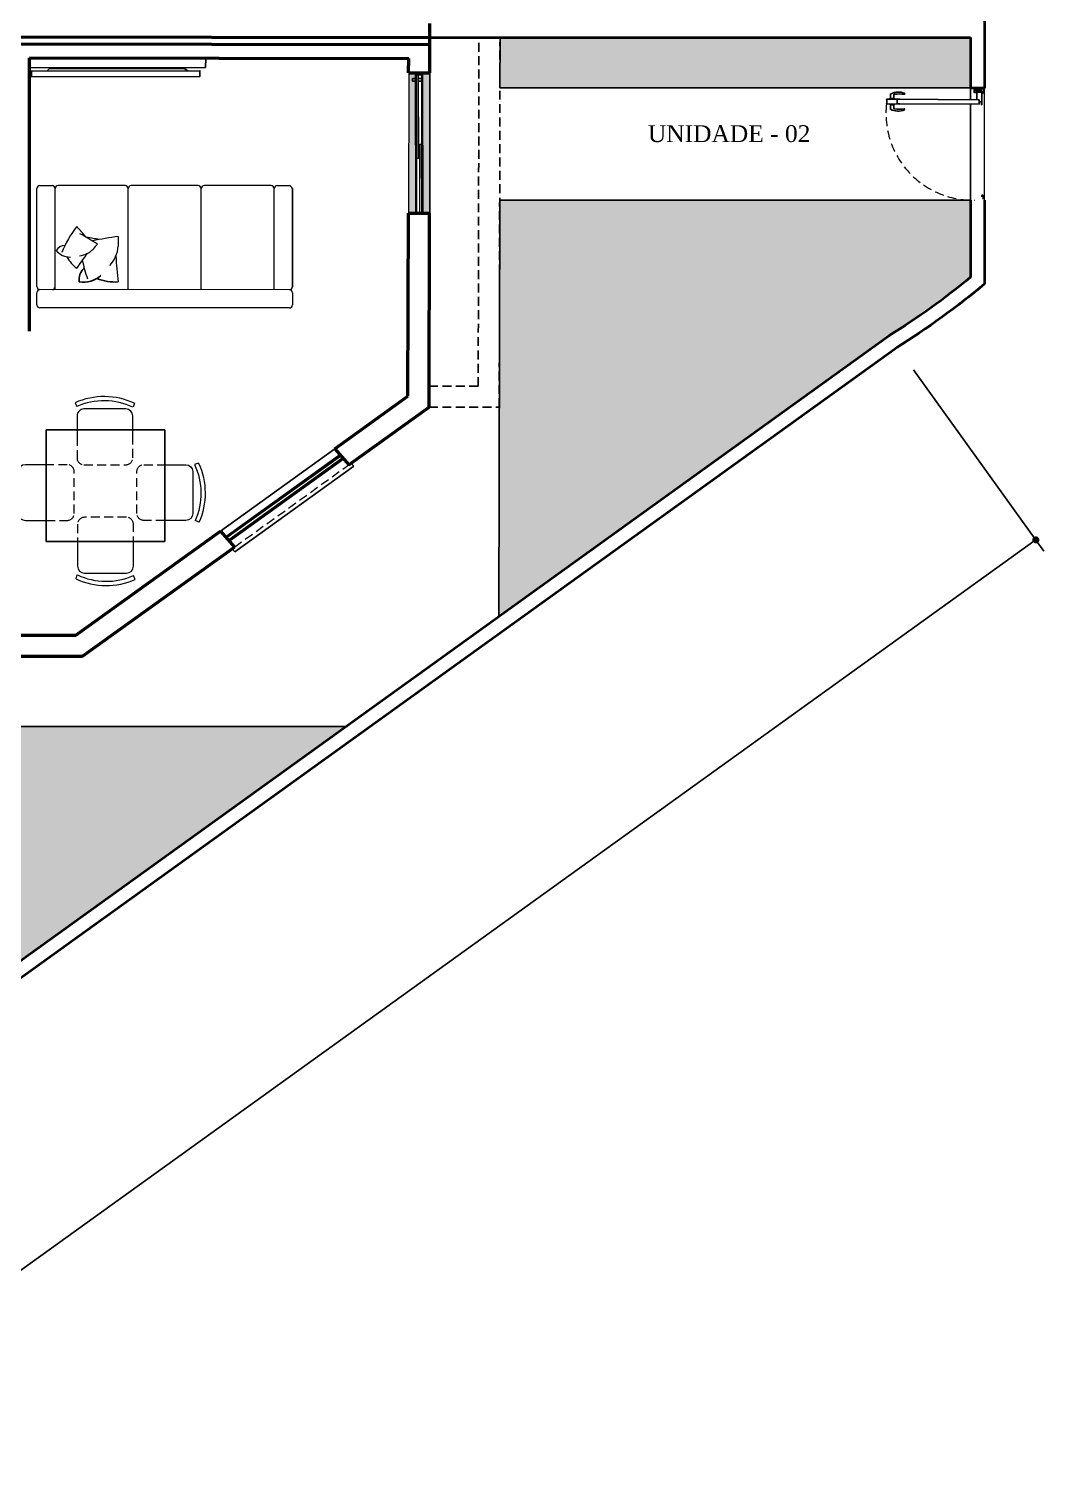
# Model space of a CAD drawing. Header units: millimetres. Extents: x 103208 to 171806, y -164 to 10038.
# Drawn here: x 118692 to 119415, y 5963 to 6997 of the extents above; entities that cross this region are included whole.
import ezdxf

# ---------------------------------------------------------------- set-up
doc = ezdxf.new("R2010")
doc.units = ezdxf.units.MM
doc.linetypes.add('ACAD_ISO06W100', pattern=[36, 24, -3, 0, -3, 0, -3, 0, -3])
doc.linetypes.add('HIDDEN', pattern=[9.525, 6.35, -3.175])
for name, color, linetype in [('01', 1, 'Continuous'), ('ACESSORIOS', 2, 'Continuous'), ('Hachuria - Moveis', 1, 'Continuous'), ('Piso', 55, 'Continuous'), ('PN010', 1, 'Continuous'), ('Portas-Cotas', 2, 'Continuous'), ('Projeção Janela - Viga', 1, 'HIDDEN')]:
    doc.layers.add(name, color=color, linetype=linetype)
for name, color, linetype, lineweight in [('Corte Planta', 4, 'ACAD_ISO06W100', 40), ('Hachura', 1, 'Continuous', 9), ('MEDIDAS', 7, 'Continuous', 0), ('Moveis', 1, 'Continuous', 9), ('Parede Baixa', 5, 'Continuous', 50), ('Parede Corte', 4, 'Continuous', 40), ('Pisos Externos', 15, 'Continuous', 9), ('Portas - Janelas', 2, 'Continuous', 20), ('Projeção Janela', 15, 'HIDDEN', 9), ('Projeção Portas', 55, 'HIDDEN', 5)]:
    doc.layers.add(name, color=color, linetype=linetype, lineweight=lineweight)
doc.styles.add('Valéria', font='romantic.ttf', dxfattribs={"height": 10})
doc.dimstyles.new('Cota - 50', dxfattribs={"dimtxt": 10, "dimasz": 5, "dimexe": 10, "dimexo": 20, "dimgap": 5, "dimtad": 1, "dimtxsty": 'Valéria', "dimblk": 'DOT', "dimcen": 0, "dimclrd": 12, "dimclre": 12, "dimclrt": 2, "dimazin": 2, "dimtfac": 1, "dimtix": 1, "dimtmove": 0, "dimatfit": 3, "dimldrblk": 'DOT', "dimfxl": 1, "dimarcsym": 0})

# ---------------------------------------------------------------- blocks, each defined once
blk = doc.blocks.new('cad')
at = {"layer": 'Moveis', "linetype": 'HIDDEN'}
for p, q in [((48722.2, 6110.7), (48722.2, 6095.7)), ((48757.2, 6115.7), (48727.2, 6115.7)), ((48762.2, 6095.7), (48762.2, 6110.7))]:
    blk.add_line(p, q, dxfattribs=at)
at = {"layer": 'Moveis'}
for p, q in [((48722.2, 6095.7), (48722.2, 6080.7)), ((48762.2, 6080.7), (48762.2, 6095.7)), ((48721.1, 6071.5), (48722, 6074.4)), ((48727.2, 6075.7), (48757.2, 6075.7)), ((48763.5, 6071.2), (48762.3, 6073.9))]:
    blk.add_line(p, q, dxfattribs=at)
at = {"layer": 'Moveis', "linetype": 'HIDDEN'}
for centre, start, end in [((48727.2, 6110.7), 90, 180), ((48757.2, 6110.7), 0, 90)]:
    blk.add_arc(centre, 5, start, end, dxfattribs=at)
at = {"layer": 'Moveis'}
for centre, radius, start, end in [((48727.2, 6080.7), 5, 180, 270), ((48757.2, 6080.7), 5, 270, 0), ((48742.7, 6118.2), 51.4, 245.131, 293.9609), ((48742.7, 6118.2), 48.4, 244.7716, 293.9495)]:
    blk.add_arc(centre, radius, start, end, dxfattribs=at)
blk = doc.blocks.new('_Dot')
at = {"color": 0, "linetype": 'ByBlock', "lineweight": -2}
blk.add_line((-0.5, 0), (-1, 0), dxfattribs=at)
at = {"color": 0, "linetype": 'ByBlock', "const_width": 0.5}
blk.add_lwpolyline([(-0.25, 0, 1), (0.25, 0, 1)], format="xyb", close=True, dxfattribs=at)
blk = doc.blocks.new('*D888')
at = {"layer": 'Defpoints', "color": 0, "transparency": 16777216}
for p in [(119310.4, 6770.1, 9825), (119409.2, 6632.8), (116870.4, 5014.4, 9825)]:
    blk.add_point(p, dxfattribs=at)
at = {"layer": 'MEDIDAS', "color": 12, "lineweight": -2, "transparency": 16777216}
for p, q in [((119322.1, 6753.8), (119415, 6624.7)), ((116973.2, 4880), (119405.1, 6629.9)), ((116882.1, 4998.1), (116975, 4869))]:
    blk.add_line(p, q, dxfattribs=at)
at = {"layer": 'MEDIDAS', "color": 12, "lineweight": -2, "transparency": 16777216, "xscale": 5, "yscale": 5, "zscale": 5}
for p, rotation in [((119409.2, 6632.8), 35.73698977606095), ((116969.2, 4877.1), 215.736989776061)]:
    blk.add_blockref('_Dot', p, dxfattribs=dict(at, rotation=rotation))
at = {"layer": 'MEDIDAS', "color": 2, "transparency": 16777216, "insert": (118183.2, 5763.2), "char_height": 10, "attachment_point": 5, "rotation": 35.737, "style": 'Valéria'}
blk.add_mtext('3006', dxfattribs=at)

msp = doc.modelspace()

# ---------------------------------------------------------------- hatches: boundary and pattern name
h = msp.add_hatch()
h.set_pattern_fill('GRASS2', color=74, scale=15, pattern_type=2)
h.set_pattern_definition([(360, (3778.935, 51.527), (15, 15), [2.25, -0.45, 0.6, -0.45, 2.25, -9]), (360, (3778.185, 51.977), (15, 15), [1.5, -1.125, 2.25, -1.125, 1.5, -7.5]), (360, (3783.435, 57.977), (15, 15), [1.875, -0.75, 1.875, -10.5]), (360, (3775.935, 60.977), (15, 15), [0.75, -1.5, 0.75, -12]), (90, (3777.435, 60.977), (-15, 15), [1.35, -13.65]), (90, (3781.935, 51.977), (-15, 15), [1.5, -13.5]), (90, (3785.685, 57.977), (-15, 15), [1.5, -13.5]), (45, (3783.885, 51.827), (1e-14, 15), [1.5, -19.7132034]), (135, (3779.985, 51.827), (-15, 1e-14), [1.5, -19.7132034]), (63.434949, (3783.435, 51.9024), (8e-10, 15), [1.5, -32.0410197]), (75.9637565, (3782.685, 51.9774), (5e-10, 15), [1.5, -60.3465844]), (75.9637565, (3786.435, 57.9774), (5e-10, 15), [1.2, -60.6465844]), (75.9637565, (3777.735, 60.9774), (5e-10, 15), [1.05, -60.7965844]), (104.0362435, (3781.185, 51.9774), (-5e-10, 15), [1.5, -60.3465844]), (104.0362435, (3784.935, 57.9774), (-5e-10, 15), [1.2, -60.6465844]), (104.0362435, (3777.135, 60.9774), (-5e-10, 15), [1.05, -60.7965844]), (116.565051, (3780.435, 51.9024), (-6e-09, 15), [1.5, -32.041002])])
h.paths.add_polyline_path([(117888.41814, 6181.74362), (117904.12848, 6181.74362), (117904.64535, 6131.78817), (117885.86585, 6131.77157)])
h.paths.add_polyline_path([(118332.26482, 6183.92215), (118470.50984, 6184.21494), (118401.3953, 6134.48487), (118328.12908, 6134.48487)])
h.paths.add_polyline_path([(119116.79296, 6836.29592), (119228.14884, 6836.29592)], flags=16)
h.paths.add_polyline_path([(119027.42378, 6874.73536), (119362.70736, 6874.73536), (119362.73477, 6819.78742), (119026.81621, 6578.33489)])
h.paths.add_polyline_path([(119145.69104, 6990.63436), (119148.40576, 6990.58346), (119027.66125, 6990.58346), (119027.66125, 6954.70908), (119362.66579, 6954.70908), (119362.66579, 6990.58346), (119258.72981, 6990.58346), (119256.0151, 6990.63436)])
h.paths.add_polyline_path([(118660.48601, 6389.06165), (118550.24495, 6389.06165)], flags=16)
h.paths.add_polyline_path([(118452.68958, 6499.9031), (118917.81218, 6499.9031), (118566.66398, 6247.24103), (118452.68958, 6247.24103)])
h.paths.add_polyline_path([(117918.60567, 5942.82822), (117918.60567, 5834.80874)], flags=16)
h.paths.add_polyline_path([(117885.14773, 6011.68096), (118241.96614, 6013.61083), (117883.92899, 5755.99195)])
at = {"layer": 'Pisos Externos'}
h = msp.add_hatch(dxfattribs=at)
h.set_pattern_fill('AR-SAND', color=256, scale=0.05, angle=225.08857545)
h.set_pattern_definition([(262.5885755, (125825.0157, -57093.2962), (1.78949214, -1.67100301), [0, -1.9304, 0, -2.159, 0, -2.06375]), (232.5885755, (125825.0157, -57093.2962), (0.95142842, -4.12219834), [0, -1.0414, 0, -1.7399, 0, -0.66675]), (192.5885755, (125826.1186, -57092.19), (-2.78716461, -2.80597368), [0, -0.635, 0, -2.286, 0, -2.9845]), (182.5885755, (125826.1186, -57092.19), (-1.90601143, -3.49070464), [0, -0.3175, 0, -1.4986, 0, -1.7145])])
h.paths.add_polyline_path([(118977.32432, 6865.4936), (118977.6097, 6965.48855), (118972.42456, 6965.49918), (118972.42727, 6962.53377), (118972.6552, 6865.48709), (118972.32433, 6865.48186)])
h.paths.add_polyline_path([(118967.73459, 6865.49078), (118967.65451, 6865.77425), (118967.42729, 6962.52202), (118967.42461, 6965.50943), (118962.93611, 6965.51863), (118962.7346, 6865.47904)])

# ---------------------------------------------------------------- linework, layer by layer
for p, q in [((119027.58777, 6954.73536), (119027.66125, 6990.58346)), ((119362.6951, 6954.74827), (119027.58777, 6954.73536)), ((119026.81621, 6578.33489), (119027.42378, 6874.73536)), ((119362.71862, 6874.73536), (119027.42378, 6874.73536)), ((118452.68958, 6499.9031, 9825), (118917.81218, 6499.9031, 9825))]:
    msp.add_line(p, q)
at = {"color": 1}
for p, q in [((119305.70968, 6947.23567), (119305.72393, 6950.3034)), ((119308.0205, 6949.55991), (119308.00966, 6947.22499)), ((119364.69172, 6954.04183), (119364.69497, 6954.74182)), ((119364.69172, 6954.04184), (119364.69172, 6954.04183)), ((119364.69497, 6954.74182), (119365.92495, 6954.73611)), ((119364.74148, 6953.9916), (119364.74148, 6953.99161)), ((119364.84148, 6953.99114), (119364.74148, 6953.9916)), ((119364.89188, 6954.0775), (119364.84148, 6953.99114)), ((119364.84404, 6954.54113), (119364.84212, 6954.12773)), ((119364.84212, 6954.12773), (119364.89188, 6954.0775)), ((119364.84404, 6954.54114), (119364.84404, 6954.54113)), ((119365.29426, 6954.58904), (119364.89427, 6954.5909)), ((119364.89427, 6954.5909), (119364.89427, 6954.5909)), ((119365.18933, 6952.72951, 19), (119365.18515, 6951.82952, 19)), ((119365.29188, 6954.07565), (119365.34211, 6954.12541)), ((119365.34148, 6953.98881), (119365.29188, 6954.07565)), ((119365.29426, 6954.58905), (119365.29426, 6954.58904)), ((119367.22146, 6953.98008), (119365.34148, 6953.98881)), ((119365.34211, 6954.12541), (119365.34403, 6954.53881)), ((119365.34403, 6954.53881), (119365.34403, 6954.53881)), ((119365.48376, 6951.52813, 19), (119366.38375, 6951.52395, 19)), ((119366.39071, 6953.02393, 19), (119365.49072, 6953.02811, 19)), ((119365.49426, 6954.58811), (119365.4924, 6954.18812)), ((119365.4924, 6954.18812), (119365.4924, 6954.18812)), ((119365.92426, 6954.58611), (119365.49426, 6954.58811)), ((119365.54217, 6954.13789), (119365.54217, 6954.13788)), ((119365.54217, 6954.13788), (119371.8921, 6954.10839)), ((119365.92426, 6954.58612), (119365.92426, 6954.58611)), ((119366.68514, 6951.82255, 19), (119366.68567, 6951.93755, 19)), ((119366.68878, 6952.60754, 19), (119366.68932, 6952.72254, 19)), ((119366.8866, 6952.13662, 19), (119367.70959, 6952.1328, 19)), ((119367.61998, 6952.40322, 19), (119366.88785, 6952.40662, 19)), ((119367.18575, 6946.29163), (119367.21277, 6952.1101)), ((119367.21277, 6952.1101), (119367.60563, 6952.10828)), ((119367.21426, 6952.4301), (119367.22146, 6953.98008)), ((119367.56961, 6952.42845), (119367.21426, 6952.4301)), ((119367.36198, 6951.93941), (119367.36087, 6951.69941)), ((119367.36087, 6951.69941), (119367.97086, 6951.69658)), ((119367.61198, 6951.93825), (119367.36198, 6951.93941)), ((119367.36616, 6952.8394), (119367.36505, 6952.5994)), ((119367.36505, 6952.5994), (119367.63504, 6952.59815)), ((119367.97615, 6952.83657), (119367.36616, 6952.8394)), ((119367.38752, 6952.7643, 19), (119367.38701, 6952.6543, 19)), ((119367.43678, 6952.60407, 19), (119367.66177, 6952.60302, 19)), ((119367.98775, 6952.81151, 19), (119367.43775, 6952.81407, 19)), ((119367.65932, 6952.55071), (119367.56961, 6952.42845)), ((119367.60563, 6952.10828), (119367.65379, 6952.01601)), ((119367.70286, 6952.52487, 19), (119367.61998, 6952.40322, 19)), ((119367.63504, 6952.59815), (119367.63504, 6952.59816)), ((119367.65931, 6952.55072), (119367.65932, 6952.55071)), ((119367.70959, 6952.1328, 19), (119367.75982, 6952.18256, 19)), ((119367.75982, 6952.18256, 19), (119370.1598, 6952.17142, 19)), ((119367.97086, 6951.69658), (119368.00072, 6951.66644)), ((119368.00629, 6952.86643), (119367.97615, 6952.83657)), ((119368.03751, 6952.76128, 19), (119367.98775, 6952.81151, 19)), ((119368.00072, 6951.66644), (119368.03086, 6951.6963)), ((119368.03615, 6952.83629), (119368.00629, 6952.86643)), ((119368.03086, 6951.6963), (119368.06072, 6951.66616)), ((119368.06629, 6952.86615), (119368.03615, 6952.83629)), ((119368.36251, 6952.75977, 19), (119368.03751, 6952.76128, 19)), ((119368.06072, 6951.66616), (119368.09086, 6951.69602)), ((119368.09615, 6952.83601), (119368.06629, 6952.86615)), ((119368.09086, 6951.69602), (119368.12072, 6951.66588)), ((119368.12629, 6952.86587), (119368.09615, 6952.83601)), ((119368.12072, 6951.66588), (119368.15086, 6951.69574)), ((119368.15615, 6952.83573), (119368.12629, 6952.86587)), ((119368.15086, 6951.69574), (119368.18072, 6951.6656)), ((119368.18629, 6952.86559), (119368.15615, 6952.83573)), ((119368.18072, 6951.6656), (119368.21086, 6951.69546)), ((119368.21615, 6952.83545), (119368.18629, 6952.86559)), ((119368.21086, 6951.69546), (119368.24072, 6951.66532)), ((119368.24629, 6952.86531), (119368.21615, 6952.83545)), ((119368.24072, 6951.66532), (119368.27086, 6951.69519)), ((119368.27615, 6952.83517), (119368.24629, 6952.86531)), ((119368.27086, 6951.69519), (119368.30072, 6951.66505)), ((119368.30629, 6952.86503), (119368.27615, 6952.83517)), ((119368.30072, 6951.66505), (119368.33086, 6951.69491)), ((119368.33615, 6952.83489), (119368.30629, 6952.86503)), ((119368.33086, 6951.69491), (119368.36072, 6951.66477)), ((119368.36629, 6952.86475), (119368.33615, 6952.83489)), ((119368.36072, 6951.66477), (119368.39086, 6951.69463)), ((119368.41228, 6952.70954, 19), (119368.36251, 6952.75977, 19)), ((119368.39615, 6952.83462), (119368.36629, 6952.86475)), ((119368.39086, 6951.69463), (119368.42072, 6951.66449)), ((119368.42629, 6952.86448), (119368.39615, 6952.83462)), ((119368.46251, 6952.75931, 19), (119368.41228, 6952.70954, 19)), ((119368.42072, 6951.66449), (119368.45085, 6951.69435)), ((119368.45615, 6952.83434), (119368.42629, 6952.86448)), ((119368.45085, 6951.69435), (119368.48072, 6951.66421)), ((119368.48629, 6952.8642), (119368.45615, 6952.83434)), ((119368.82321, 6952.75763, 19), (119368.46251, 6952.75931, 19)), ((119368.48072, 6951.66421), (119368.51085, 6951.69407)), ((119368.51615, 6952.83406), (119368.48629, 6952.8642)), ((119368.51085, 6951.69407), (119368.54071, 6951.66393)), ((119368.54629, 6952.86392), (119368.51615, 6952.83406)), ((119368.54071, 6951.66393), (119368.57085, 6951.69379)), ((119368.57615, 6952.83378), (119368.54629, 6952.86392)), ((119368.57085, 6951.69379), (119368.60071, 6951.66365)), ((119368.60629, 6952.86364), (119368.57615, 6952.83378)), ((119368.60071, 6951.66365), (119368.63085, 6951.69351)), ((119368.63615, 6952.8335), (119368.60629, 6952.86364)), ((119368.63085, 6951.69351), (119368.66071, 6951.66337)), ((119368.66629, 6952.86336), (119368.63615, 6952.8335)), ((119368.66071, 6951.66337), (119368.69085, 6951.69323)), ((119368.69615, 6952.83322), (119368.66629, 6952.86336)), ((119368.69085, 6951.69323), (119368.93085, 6951.69212)), ((119368.93614, 6952.83211), (119368.69615, 6952.83322)), ((119368.93085, 6951.69212), (119368.96071, 6951.66198)), ((119368.96628, 6952.86197), (119368.93614, 6952.83211)), ((119368.96071, 6951.66198), (119368.99085, 6951.69184)), ((119368.99614, 6952.83183), (119368.96628, 6952.86197)), ((119368.99085, 6951.69184), (119369.23085, 6951.69073)), ((119369.23614, 6952.83071), (119368.99614, 6952.83183)), ((119369.4625, 6952.75466, 19), (119369.10838, 6952.75631, 19)), ((119369.23085, 6951.69073), (119369.26071, 6951.66059)), ((119369.26628, 6952.86058), (119369.23614, 6952.83071)), ((119369.26071, 6951.66059), (119369.29085, 6951.69045)), ((119369.29614, 6952.83044), (119369.26628, 6952.86058)), ((119369.29085, 6951.69045), (119369.32071, 6951.66031)), ((119369.32628, 6952.8603), (119369.29614, 6952.83044)), ((119369.32071, 6951.66031), (119369.35085, 6951.69017)), ((119369.35614, 6952.83016), (119369.32628, 6952.8603)), ((119369.35085, 6951.69017), (119369.38071, 6951.66003)), ((119369.38628, 6952.86002), (119369.35614, 6952.83016)), ((119369.38071, 6951.66003), (119369.41084, 6951.68989)), ((119369.41614, 6952.82988), (119369.38628, 6952.86002)), ((119369.41084, 6951.68989), (119369.4407, 6951.65975)), ((119369.44628, 6952.85974), (119369.41614, 6952.82988)), ((119369.4407, 6951.65975), (119369.47084, 6951.68961)), ((119369.47614, 6952.8296), (119369.44628, 6952.85974)), ((119369.51226, 6952.70443, 19), (119369.4625, 6952.75466, 19)), ((119369.47084, 6951.68961), (119369.5007, 6951.65947)), ((119369.50628, 6952.85946), (119369.47614, 6952.8296)), ((119369.5007, 6951.65947), (119369.53084, 6951.68933)), ((119369.53614, 6952.82932), (119369.50628, 6952.85946)), ((119369.5625, 6952.7542, 19), (119369.51226, 6952.70443, 19)), ((119369.53084, 6951.68933), (119369.5607, 6951.65919)), ((119369.56628, 6952.85918), (119369.53614, 6952.82932)), ((119369.5607, 6951.65919), (119369.59084, 6951.68906)), ((119369.88749, 6952.75269, 19), (119369.5625, 6952.7542, 19)), ((119369.59614, 6952.82904), (119369.56628, 6952.85918)), ((119369.59084, 6951.68906), (119369.6207, 6951.65892)), ((119369.62628, 6952.8589), (119369.59614, 6952.82904)), ((119369.6207, 6951.65892), (119369.65084, 6951.68878)), ((119369.65614, 6952.82876), (119369.62628, 6952.8589)), ((119369.65084, 6951.68878), (119369.6807, 6951.65864)), ((119369.68627, 6952.85862), (119369.65614, 6952.82876)), ((119369.6807, 6951.65864), (119369.71084, 6951.6885)), ((119369.71614, 6952.82849), (119369.68627, 6952.85862)), ((119369.71084, 6951.6885), (119369.7407, 6951.65836)), ((119369.74627, 6952.85835), (119369.71614, 6952.82849)), ((119369.7407, 6951.65836), (119369.77084, 6951.68822)), ((119369.77613, 6952.82821), (119369.74627, 6952.85835)), ((119369.77084, 6951.68822), (119369.8007, 6951.65808)), ((119369.80627, 6952.85807), (119369.77613, 6952.82821)), ((119369.8007, 6951.65808), (119369.83084, 6951.68794)), ((119369.83613, 6952.82793), (119369.80627, 6952.85807)), ((119369.83084, 6951.68794), (119369.8607, 6951.6578)), ((119369.86627, 6952.85779), (119369.83613, 6952.82793)), ((119369.8607, 6951.6578), (119369.89084, 6951.68766)), ((119369.89613, 6952.82765), (119369.86627, 6952.85779)), ((119369.93772, 6952.80246, 19), (119369.88749, 6952.75269, 19)), ((119369.89084, 6951.68766), (119369.9207, 6951.65752)), ((119369.92627, 6952.85751), (119369.89613, 6952.82765)), ((119369.9207, 6951.65752), (119369.95084, 6951.68738)), ((119369.95613, 6952.82737), (119369.92627, 6952.85751)), ((119370.48772, 6952.7999, 19), (119369.93772, 6952.80246, 19)), ((119369.95084, 6951.68738), (119370.56083, 6951.68455)), ((119370.56613, 6952.82454), (119369.95613, 6952.82737)), ((119370.1598, 6952.17142, 19), (119370.20956, 6952.12119, 19)), ((119370.20956, 6952.12119, 19), (119370.46027, 6952.12002, 19)), ((119370.30168, 6952.39076, 19), (119370.21993, 6952.51318, 19)), ((119370.26175, 6952.59095, 19), (119370.48674, 6952.5899, 19)), ((119370.26993, 6952.53913), (119370.26992, 6952.53914)), ((119370.35246, 6952.41553), (119370.26993, 6952.53913)), ((119370.27086, 6952.00386), (119370.31988, 6952.09567)), ((119370.29501, 6952.5858), (119370.29501, 6952.58579)), ((119370.29501, 6952.58579), (119370.56501, 6952.58454)), ((119370.61081, 6952.38933, 19), (119370.30168, 6952.39076, 19)), ((119370.56195, 6951.92455), (119370.31195, 6951.92571)), ((119370.31988, 6952.09567), (119370.71273, 6952.09385)), ((119371.01422, 6952.41245), (119370.35246, 6952.41553)), ((119370.46027, 6952.12002, 19), (119370.64577, 6952.30381, 19)), ((119370.53697, 6952.63967, 19), (119370.53749, 6952.74967, 19)), ((119370.56083, 6951.68455), (119370.56195, 6951.92455)), ((119370.56501, 6952.58454), (119370.56613, 6952.82454)), ((119370.71273, 6952.09385), (119370.66927, 6942.73395)), ((119371.00772, 6951.01247), (119371.00876, 6951.23747)), ((119371.50771, 6951.01015), (119371.00772, 6951.01247)), ((119371.00876, 6951.23747), (119371.00876, 6951.23747)), ((119371.01062, 6951.63746), (119371.01422, 6952.41245)), ((119371.01062, 6951.63747), (119371.01062, 6951.63746)), ((119371.05899, 6951.28724), (119371.05899, 6951.28723)), ((119371.05899, 6951.28723), (119371.10899, 6951.287)), ((119371.06039, 6951.58723), (119371.06038, 6951.58724)), ((119371.11038, 6951.587), (119371.06039, 6951.58723)), ((119371.10899, 6951.287), (119371.10841, 6951.162)), ((119371.10841, 6951.162), (119371.35841, 6951.16084)), ((119371.11097, 6951.712), (119371.11038, 6951.587)), ((119371.36096, 6951.71084), (119371.11097, 6951.712)), ((119371.35841, 6951.16084), (119371.36096, 6951.71084)), ((119371.41443, 6954.61062), (119371.41508, 6954.75121)), ((119371.41443, 6954.61063), (119371.41443, 6954.61062)), ((119371.89419, 6954.55839), (119371.4642, 6954.56039)), ((119371.4642, 6954.56039), (119371.4642, 6954.56039)), ((119371.50771, 6951.01015), (119371.50771, 6951.01015)), ((119371.8921, 6954.10839), (119371.89419, 6954.55839)), ((119372.0414, 6953.9577), (119372.03012, 6951.52773)), ((119372.03012, 6951.52773), (119372.03012, 6951.52773)), ((119372.09181, 6954.04407), (119372.0414, 6953.9577)), ((119372.04396, 6954.50769), (119372.04204, 6954.0943)), ((119372.04204, 6954.0943), (119372.09181, 6954.04407)), ((119372.04396, 6954.5077), (119372.04396, 6954.50769)), ((119372.09419, 6954.55746), (119372.09419, 6954.55747)), ((119372.49419, 6954.5556), (119372.09419, 6954.55746)), ((119372.4918, 6954.04221), (119372.54203, 6954.09198)), ((119372.5414, 6953.95538), (119372.4918, 6954.04221)), ((119372.49419, 6954.55561), (119372.49419, 6954.5556)), ((119372.6414, 6953.95491), (119372.5414, 6953.95538)), ((119372.54203, 6954.09198), (119372.54395, 6954.50537)), ((119372.54395, 6954.50537), (119372.54395, 6954.50538)), ((119372.6414, 6953.95492), (119372.6414, 6953.95491)), ((119372.6951, 6954.75121), (119372.69163, 6954.00468)), ((119372.69163, 6954.00468), (119372.69163, 6954.00469)), ((119302.84296, 6943.6418), (119302.84114, 6943.24895)), ((119302.84114, 6943.24895), (119312.30104, 6943.20502)), ((119303.04296, 6943.64088), (119302.84296, 6943.6418)), ((119302.85739, 6946.74891), (119302.85557, 6946.35606)), ((119302.85557, 6946.35606), (119303.05557, 6946.35513)), ((119312.31729, 6946.70498), (119302.85739, 6946.74891)), ((119303.04467, 6944.00801), (119303.04296, 6943.64088)), ((119303.0748, 6944.03787), (119303.04467, 6944.00801)), ((119303.07508, 6944.09787), (119303.04494, 6944.06801)), ((119303.04494, 6944.06801), (119303.0748, 6944.03787)), ((119303.07536, 6944.15787), (119303.04522, 6944.12801)), ((119303.04522, 6944.12801), (119303.07508, 6944.09787)), ((119303.07564, 6944.21787), (119303.0455, 6944.18801)), ((119303.0455, 6944.18801), (119303.07536, 6944.15787)), ((119303.07592, 6944.27787), (119303.04578, 6944.24801)), ((119303.04578, 6944.24801), (119303.07564, 6944.21787)), ((119303.0762, 6944.33787), (119303.04606, 6944.30801)), ((119303.04606, 6944.30801), (119303.07592, 6944.27787)), ((119303.07648, 6944.39787), (119303.04634, 6944.36801)), ((119303.04634, 6944.36801), (119303.0762, 6944.33787)), ((119303.07675, 6944.45787), (119303.04662, 6944.42801)), ((119303.04662, 6944.42801), (119303.07648, 6944.39787)), ((119303.07703, 6944.51787), (119303.04689, 6944.48801)), ((119303.04689, 6944.48801), (119303.07675, 6944.45787)), ((119303.07731, 6944.57787), (119303.04717, 6944.54801)), ((119303.04717, 6944.54801), (119303.07703, 6944.51787)), ((119303.07759, 6944.63787), (119303.04745, 6944.60801)), ((119303.04745, 6944.60801), (119303.07731, 6944.57787)), ((119303.07787, 6944.69787), (119303.04773, 6944.668)), ((119303.04773, 6944.668), (119303.07759, 6944.63787)), ((119303.05052, 6945.268), (119303.04801, 6944.728)), ((119303.04801, 6944.728), (119303.07787, 6944.69787)), ((119303.08066, 6945.29786), (119303.05052, 6945.268)), ((119303.08093, 6945.35786), (119303.0508, 6945.328)), ((119303.0508, 6945.328), (119303.08066, 6945.29786)), ((119303.08121, 6945.41786), (119303.05107, 6945.388)), ((119303.05107, 6945.388), (119303.08093, 6945.35786)), ((119303.08149, 6945.47786), (119303.05135, 6945.448)), ((119303.05135, 6945.448), (119303.08121, 6945.41786)), ((119303.08177, 6945.53786), (119303.05163, 6945.508)), ((119303.05163, 6945.508), (119303.08149, 6945.47786)), ((119303.08205, 6945.59786), (119303.05191, 6945.568)), ((119303.05191, 6945.568), (119303.08177, 6945.53786)), ((119303.08233, 6945.65785), (119303.05219, 6945.62799)), ((119303.05219, 6945.62799), (119303.08205, 6945.59786)), ((119303.08261, 6945.71785), (119303.05247, 6945.68799)), ((119303.05247, 6945.68799), (119303.08233, 6945.65785)), ((119303.08288, 6945.77785), (119303.05275, 6945.74799)), ((119303.05275, 6945.74799), (119303.08261, 6945.71785)), ((119303.08316, 6945.83785), (119303.05302, 6945.80799)), ((119303.05302, 6945.80799), (119303.08288, 6945.77785)), ((119303.08344, 6945.89785), (119303.0533, 6945.86799)), ((119303.0533, 6945.86799), (119303.08316, 6945.83785)), ((119303.08372, 6945.95785), (119303.05358, 6945.92799)), ((119303.05358, 6945.92799), (119303.08344, 6945.89785)), ((119303.05557, 6946.35513), (119303.05386, 6945.98799)), ((119303.05386, 6945.98799), (119303.08372, 6945.95785)), ((119308.65108, 6943.22197), (119305.03111, 6943.23878)), ((119308.66733, 6946.72193), (119305.04737, 6946.73874)), ((119305.3393, 6942.84734), (119305.33925, 6942.83734)), ((119305.35918, 6947.1273), (119305.35922, 6947.1373)), ((119305.43879, 6942.73688), (119307.98876, 6942.72504)), ((119305.45969, 6947.23683), (119308.00966, 6947.22499)), ((119305.68879, 6942.73572), (119305.67454, 6939.66799)), ((119307.97792, 6940.39012), (119307.98876, 6942.72504)), ((119307.98876, 6942.72504), (119308.23876, 6942.72388)), ((119308.00966, 6947.22499), (119308.25966, 6947.22383)), ((119308.33922, 6942.82341), (119308.33927, 6942.83341)), ((119308.35919, 6947.12336), (119308.35914, 6947.11336)), ((119310.35175, 6943.36407), (119310.36661, 6946.56404)), ((119312.30173, 6943.35502), (119310.35175, 6943.36407)), ((119368.92096, 6943.10207), (119310.3518, 6943.37407)), ((119368.93573, 6946.2835), (119310.36657, 6946.5555)), ((119310.36661, 6946.56404), (119312.31659, 6946.55498)), ((119312.30104, 6943.20502), (119312.30173, 6943.35502)), ((119312.31659, 6946.55498), (119312.31729, 6946.70498)), ((119368.92091, 6943.09207), (119368.93573, 6946.2835)), ((119370.52832, 6944.68463), (119368.92834, 6944.69206)), ((119370.51927, 6942.73465), (119370.52832, 6944.68463)), ((119370.66927, 6942.73395), (119370.51927, 6942.73465)), ((119370.66406, 6877.01328), (119370.66766, 6877.78827)), ((119370.66952, 6878.18827), (119370.67056, 6878.41327)), ((119370.67056, 6878.41327), (119371.17056, 6878.41095)), ((119370.71789, 6877.83803), (119370.76789, 6877.83781)), ((119370.76928, 6878.13781), (119370.71928, 6878.13803)), ((119370.76789, 6877.83781), (119370.76731, 6877.71281)), ((119370.76731, 6877.71281), (119371.01731, 6877.71165)), ((119370.76986, 6878.26281), (119370.76928, 6878.13781)), ((119371.01986, 6878.26164), (119370.76986, 6878.26281)), ((119371.01731, 6877.71165), (119371.01986, 6878.26164)), ((119371.68814, 6877.88853), (119371.67685, 6875.45856))]:
    msp.add_line(p, q, dxfattribs=at)
for centre, radius, start, end in [((119305.97418, 6950.30207), 0.25026, 115.60598342, 179.69691295), ((119311.17865, 6939.60613), 12.14519, 68.05398886, 115.93974775), ((119308.67072, 6949.55668), 0.65023, 94.9859838, 179.71544158), ((119311.95844, 6915.22414), 35.1398, 84.05710174, 95.46106838), ((119315.62451, 6950.42363), 0.25009, 263.62185755, 359.71110859), ((119315.62533, 6950.63864), 0.25027, 359.77569871, 68.33938765), ((119364.74171, 6954.04161), 0.05, 179.73391826, 269.73391826), ((119364.89403, 6954.5409), 0.05, 89.73391826, 179.73391826), ((119365.48515, 6951.82812, 19), 0.3, 179.73391826, 269.73391826), ((119365.48933, 6952.72811, 19), 0.3, 89.73391826, 179.73391826), ((119365.29403, 6954.53905), 0.05, 359.73391826, 89.73391826), ((119365.5424, 6954.18789), 0.05, 179.73391826, 269.73391826), ((119365.92449, 6954.63612), 0.05, 269.73391826, 359.73391826), ((119366.38514, 6951.82394, 19), 0.3, 269.73391826, 359.73391826), ((119366.38932, 6952.72393, 19), 0.3, 359.73391826, 89.73391826), ((119366.88567, 6951.93662, 19), 0.2, 89.73391826, 179.73391826), ((119366.88878, 6952.60661, 19), 0.2, 179.73391826, 269.73391826), ((119367.43701, 6952.65407, 19), 0.05, 179.73391826, 269.73391826), ((119367.43752, 6952.76407, 19), 0.05, 89.73391826, 179.73391826), ((119367.61221, 6951.98825), 0.05, 269.73391826, 33.73391826), ((119367.6349, 6952.56816), 0.03, 324.4727377, 89.73391826), ((119367.66154, 6952.55302, 19), 0.05, 325.73391826, 89.73391826), ((119370.26151, 6952.54095, 19), 0.05, 89.73391826, 213.73391826), ((119370.31218, 6951.97571), 0.05, 145.73391826, 269.73391826), ((119370.29487, 6952.5558), 0.03, 89.73391825, 213.7328627), ((119370.48698, 6952.6399, 19), 0.05, 269.73391826, 359.73391826), ((119370.48749, 6952.7499, 19), 0.05, 359.73391826, 89.73391826), ((119370.61058, 6952.33933, 19), 0.05, 314.73391825, 89.73391826), ((119371.05876, 6951.23724), 0.05, 89.73391826, 179.73391826), ((119371.06062, 6951.63724), 0.05, 179.73391826, 269.73391826), ((119371.46443, 6954.61039), 0.05, 179.73391826, 269.73391826), ((119371.51012, 6951.53014), 0.52, 269.73391826, 359.73391826), ((119372.09396, 6954.50747), 0.05, 89.73391825, 179.73391825), ((119372.49395, 6954.50561), 0.05, 359.73391826, 89.73391826), ((119372.64163, 6954.00492), 0.05, 269.73391826, 359.73391826), ((119305.03093, 6943.19878), 0.04, 89.73391825, 179.73391826), ((119305.25093, 6943.19776), 0.26, 179.73391826, 269.73391826), ((119305.26755, 6946.77772), 0.26, 89.73391826, 179.73391826), ((119305.04755, 6946.77874), 0.04, 179.73391826, 269.73391826), ((119305.2493, 6942.84776), 0.09, 359.73391826, 89.73391826), ((119305.26918, 6947.12771), 0.09, 269.73391826, 359.73391826), ((119305.43925, 6942.83688), 0.1, 179.73391826, 269.73391826), ((119305.45922, 6947.13683), 0.1, 89.73391826, 179.73391826), ((119305.92479, 6939.66699), 0.25026, 179.77092356, 243.86185309), ((119311.22837, 6950.31413), 12.14519, 243.52808876, 291.41384765), ((119308.62814, 6940.38731), 0.65023, 179.75239493, 264.48185271), ((119308.23922, 6942.82388), 0.1, 269.73391826, 359.73391826), ((119308.25919, 6947.12383), 0.1, 359.73391826, 89.73391826), ((119308.42927, 6942.83299), 0.09, 89.73391826, 179.73391826), ((119308.44914, 6947.11295), 0.09, 179.73391826, 269.73391826), ((119308.43089, 6943.18299), 0.26, 269.73391826, 359.73391826), ((119308.44752, 6946.76295), 0.26, 359.73391826, 89.73391826), ((119312.2346, 6974.68783), 35.1398, 264.00676813, 275.41073477), ((119308.65089, 6943.18197), 0.04, 359.73391826, 89.73391826), ((119308.66751, 6946.76193), 0.04, 269.73391825, 359.73391826), ((119315.57357, 6939.45581), 0.25009, 359.75672792, 95.84597896), ((119315.57239, 6939.2408), 0.25027, 291.12844886, 359.6921378), ((119370.71765, 6877.78804), 0.04999, 89.72245795, 179.73391826), ((119370.71951, 6878.18802), 0.04999, 179.71310516, 269.74601191), ((119371.16814, 6877.89095), 0.52, 359.73281642, 89.73391826)]:
    msp.add_arc(centre, radius, start, end, dxfattribs=at)
at = {"layer": '01', "color": 1}
for centre, radius, start, end in [((118738.45086, 6818.36262), 10.51151, 130.53425992, 190.11831101), ((118731.02829, 6835.01476), 18.72871, 261.01351015, 311.39539425), ((118753.56053, 6851.42064), 34.98737, 248.26752688, 273.7292416)]:
    msp.add_arc(centre, radius, start, end, dxfattribs=at)
at = {"layer": 'ACESSORIOS'}
for p, q in [((118692.60709, 6969.02567, 9825), (118692.63082, 6976.08254, 9825)), ((118818.07549, 6969.19913, 9825), (118818.08143, 6975.71096, 9825)), ((118818.07549, 6969.19913, 9825), (118692.60709, 6969.02567, 9825)), ((118828.58968, 6638.9781, 9825), (118910.12187, 6697.64306, 9825)), ((118838.85098, 6624.18615, 9825), (118923.64446, 6685.1977, 9825)), ((118921.66247, 6687.46747, 9825), (118923.64446, 6685.1977, 9825)), ((118836.86899, 6626.45593, 9825), (118838.85098, 6624.18615, 9825))]:
    msp.add_line(p, q, dxfattribs=at)
at = {"layer": 'Corte Planta'}
msp.add_line((119362.6951, 6954.74827), (119372.6951, 6954.75121), dxfattribs=at)
at = {"layer": 'Hachura'}
for p, q in [((118697.84314, 6813.18018), (118697.86475, 6883.01351)), ((118700.03209, 6885.17951), (118708.69875, 6885.17683)), ((118710.84247, 6811.00949), (118710.86475, 6883.00949)), ((118760.69875, 6885.16074), (118713.03209, 6885.17549)), ((118762.84247, 6810.9934), (118762.86475, 6882.9934)), ((118812.69875, 6885.14464), (118765.03208, 6885.15939)), ((118814.84246, 6810.97731), (118814.86475, 6882.97731)), ((118864.69875, 6885.12855), (118817.03208, 6885.1433)), ((118866.84246, 6810.96122), (118866.86474, 6882.96121)), ((118869.03208, 6885.12721), (118877.69875, 6885.12453)), ((118762.84247, 6810.9934), (118762.85856, 6862.9934)), ((118762.84247, 6810.9934), (118762.85856, 6862.9934)), ((118814.84246, 6810.97731), (118814.85856, 6862.97731)), ((118697.83912, 6800.18019), (118697.8418, 6808.84685)), ((118877.67579, 6810.95786), (118700.00913, 6811.01285)), ((118879.84179, 6808.79053), (118879.83911, 6800.12386)), ((118877.67177, 6797.95786), (118700.00511, 6798.01285))]:
    msp.add_line(p, q, dxfattribs=at)
for points in [[(118968.5635, 6904.52453), (118968.42376, 6964.02437)], [(118969.42376, 6964.02672), (118969.5635, 6904.52688), (118968.5635, 6904.52453)], [(118970.65416, 6865.92772), (118970.54001, 6914.5292), (118971.54001, 6914.53155), (118971.65415, 6865.93007)]]:
    msp.add_lwpolyline(points, dxfattribs=at)
for centre, radius, start, end in [((118700.03142, 6883.01284), 2.16667, 89.9822683, 179.9822683), ((118708.69808, 6883.01016), 2.16667, 359.9822683, 89.9822683), ((118713.03142, 6883.00882), 2.16667, 89.9822683, 179.9822683), ((118760.69808, 6882.99407), 2.16667, 359.9822683, 89.9822683), ((118765.03141, 6882.99273), 2.16667, 89.9822683, 179.9822683), ((118812.69808, 6882.97798), 2.16667, 359.9822683, 89.9822683), ((118817.03141, 6882.97664), 2.16667, 89.9822683, 179.9822683), ((118864.69808, 6882.96188), 2.16667, 359.9822683, 89.9822683), ((118869.03141, 6882.96054), 2.16667, 89.9822683, 179.9822683), ((118876.34485, 6881.60547), 3.77052, 21.00795215, 68.95658444), ((118786.09624, 6809.66996), 75.67371, 142.18256262, 158.53200273), ((118581.68352, 6725.12024), 195.10581, 39.17385801, 42.15731223), ((118650.36695, 6703.25724), 166.95377, 57.09894418, 62.11810549), ((118692.92826, 6572.41903), 278.72258, 79.76445383, 81.69421864), ((118787.75947, 6612.54269), 238.50538, 97.68954, 102.17161221), ((118794.60345, 6845.42469), 38.91306, 174.87115506, 185.09338153), ((118717.89789, 6835.12168), 7.35806, 89.9436641, 149.52771519), ((118721.53661, 6847.35402), 13.1101, 220.42291432, 270.80479843), ((118816.51036, 6769.95025), 106.32456, 141.03398121, 148.04854026), ((118726.65031, 6851.01417), 15.91749, 276.14345483, 314.94868217), ((118760.07217, 6823.93196), 27.23914, 134.28055924, 144.50278571), ((118733.17366, 6843.73858), 22.73927, 316.73405065, 355.539278), ((118740.98609, 6845.81239), 24.49116, 207.67693106, 233.13864578), ((118836.09156, 6854.14226), 108.1053, 191.75568095, 199.12259856), ((118906.00502, 6839.32319), 151.89223, 181.62457703, 188.63913608), ((118700.00846, 6808.84618), 2.16667, 89.9822683, 179.9822683), ((118700.00981, 6813.17951), 2.16667, 179.9822683, 269.9822683), ((118708.67647, 6813.17683), 2.16667, 269.9822683, 359.9822683), ((118877.67646, 6813.12453), 2.16667, 269.9822683, 359.9822683), ((118877.67512, 6808.7912), 2.16667, 359.9822683, 89.9822683), ((118700.00578, 6800.17951), 2.16667, 179.9822683, 269.9822683), ((118877.67244, 6800.12453), 2.16667, 269.9822683, 359.9822683)]:
    msp.add_arc(centre, radius, start, end, dxfattribs=at)
at = {"layer": 'Hachuria - Moveis'}
for p, q in [((118967.42034, 6965.48171), (118967.42735, 6962.49429)), ((118967.92735, 6962.49547), (118967.42735, 6962.49429)), ((118971.92382, 6964.00486), (118967.92383, 6963.99546)), ((118967.92383, 6963.99546), (118967.92735, 6962.49547)), ((118971.92382, 6964.00486), (118971.92734, 6962.50486)), ((118971.92734, 6962.50486), (118972.42734, 6962.50603)), ((118972.42037, 6965.47146), (118972.42734, 6962.50603)), ((118968.15064, 6867.42184), (118967.65064, 6867.42067)), ((118967.65519, 6865.48376), (118967.65064, 6867.42067)), ((118968.15416, 6865.92185), (118968.15064, 6867.42184)), ((118972.15063, 6867.43124), (118972.65063, 6867.43241)), ((118972.15415, 6865.93124), (118972.15063, 6867.43124)), ((118972.6552, 6865.48709), (118972.65063, 6867.43241)), ((118972.15415, 6865.93124), (118968.15416, 6865.92185))]:
    msp.add_line(p, q, dxfattribs=at)
at = {"layer": 'Parede Baixa'}
for p, q in [((117889.82389, 6992.72819, 9825), (118977.66097, 6990.49831, 9825)), ((118977.6097, 6965.48855), (118977.68161, 7000.56876)), ((117889.80006, 6987.72823, 9825), (118977.65072, 6985.49832, 9825)), ((118692.63082, 6781.49159, 9825), (118692.63082, 6976.11329, 9825)), ((118692.63082, 6976.08254, 9825), (118962.63025, 6975.52909, 9825)), ((118962.60973, 6965.5193), (118962.6304, 6975.59956)), ((118962.60973, 6965.5193), (118977.6097, 6965.48855)), ((118962.13735, 6735.06981), (118962.40475, 6865.51951)), ((118962.40475, 6865.51951), (118977.40472, 6865.48876)), ((118977.1216, 6727.37205), (118977.40472, 6865.48876)), ((118910.12187, 6697.64306, 9825), (118962.13735, 6735.06981, 9825)), ((118920.03182, 6686.29417, 9825), (118977.1216, 6727.37205, 9825)), ((118910.12187, 6697.64306, 9825), (118920.03182, 6686.29417, 9825)), ((118725.64068, 6564.9031, 9825), (118828.58968, 6638.9781, 9825)), ((118828.58968, 6638.9781, 9825), (118838.49963, 6627.62922, 9825)), ((118730.47633, 6549.9031, 9825), (118838.49963, 6627.62922, 9825)), ((118611.75156, 6564.9031, 9825), (118725.64068, 6564.9031, 9825)), ((118611.75156, 6549.9031, 9825), (118730.47633, 6549.9031, 9825))]:
    msp.add_line(p, q, dxfattribs=at)
at = {"layer": 'Parede Corte'}
for p, q in [((119372.67895, 7009.68863), (119372.6951, 6954.75121)), ((118977.66111, 6990.56876, 9113.78491), (119362.68453, 6990.68193)), ((119362.68453, 6990.68193), (119362.6951, 6954.74827)), ((119362.71861, 6874.74828), (119362.73477, 6819.78742)), ((119372.71861, 6874.75122), (119372.73615, 6815.08964)), ((118566.665, 6247.24177, 9825), (119304.88206, 6778.41193, 9825)), ((118572.4988, 6239.13422, 9825), (119310.3727, 6770.07308, 9825))]:
    msp.add_line(p, q, dxfattribs=at)
at = {"layer": 'Parede Corte', "elevation": 9825}
for points in [[(119362.73477, 6819.78742, -0.0335125684), (119304.88206, 6778.41193)], [(119372.73615, 6815.08964, -0.0357070389), (119310.14168, 6769.90685)]]:
    msp.add_lwpolyline(points, format="xyb", dxfattribs=at)
at = {"layer": 'Piso'}
for p, q in [((118967.42729, 6962.52202), (118967.65519, 6865.48562)), ((118968.15416, 6865.92185), (118967.92729, 6962.5232)), ((118971.92727, 6962.53259), (118972.15415, 6865.93124)), ((118972.42727, 6962.53377), (118972.6552, 6865.48709)), ((118834.22955, 6636.32021, 9825), (118912.0928, 6692.34524, 9825)), ((118834.55989, 6635.94192, 9825), (118912.42313, 6691.96694, 9825)), ((118836.54188, 6633.67214, 9825), (118914.40512, 6689.69717, 9825)), ((118836.87221, 6633.29384, 9825), (118914.73545, 6689.31887, 9825))]:
    msp.add_line(p, q, dxfattribs=at)
at = {"layer": 'PN010'}
for p, q in [((118704.94424, 6966.7109, 9825), (118706.6376, 6968.37098, 9825)), ((118706.6376, 6968.37098, 9825), (118802.74572, 6968.50385, 9825)), ((118802.74572, 6968.50385, 9825), (118805.46339, 6966.84987, 9825)), ((118968.42977, 6961.4645), (118965.42977, 6961.46209)), ((118965.42977, 6961.46209), (118965.43138, 6959.46209)), ((118965.43138, 6959.46209), (118968.43446, 6959.46914)), ((118969.42977, 6961.4653), (118972.42977, 6961.46771)), ((118972.43138, 6959.46771), (118969.43448, 6959.46067)), ((118972.42977, 6961.46771), (118972.43138, 6959.46771)), ((118977.6391, 6865.48856, -0.00001), (118977.6097, 6965.48855)), ((119362.63323, 6946.31277), (119362.6951, 6954.74827)), ((119362.70736, 6874.73563), (119362.63653, 6943.13126)), ((118879.86474, 6882.95719), (118879.84313, 6813.12386)), ((118833.25957, 6634.39032, 9825), (118913.97644, 6692.46862, 9825)), ((118834.5809, 6632.87714, 9825), (118915.29777, 6690.95544, 9825)), ((118912.0928, 6692.34524, 9825), (118913.72344, 6693.51854, 9825)), ((118912.0928, 6692.34524, 9825), (118912.42313, 6691.96694, 9825)), ((118912.42313, 6691.96694, 9825), (118913.64611, 6692.84692, 9825)), ((118913.64611, 6692.84692, 9825), (118915.6281, 6690.57714, 9825)), ((118914.40512, 6689.69717, 9825), (118915.6281, 6690.57714, 9825)), ((118914.73545, 6689.31887, 9825), (118916.36609, 6690.49217, 9825)), ((118914.40512, 6689.69717, 9825), (118914.73545, 6689.31887, 9825)), ((118704.57665, 6631.67177), (118789.00999, 6631.67177)), ((118834.22955, 6636.32021, 9825), (118832.19125, 6634.85359, 9825)), ((118834.55989, 6635.94192, 9825), (118832.92924, 6634.76862, 9825)), ((118832.92924, 6634.76862, 9825), (118834.91123, 6632.49884, 9825)), ((118834.22955, 6636.32021, 9825), (118834.55989, 6635.94192, 9825)), ((118836.87221, 6633.29384, 9825), (118834.8339, 6631.82722, 9825)), ((118836.54188, 6633.67214, 9825), (118834.91123, 6632.49884, 9825)), ((118836.54188, 6633.67214, 9825), (118836.87221, 6633.29384, 9825))]:
    msp.add_line(p, q, dxfattribs=at)
at = {"layer": 'PN010', "elevation": 9825}
msp.add_lwpolyline([(118693.9916, 6962.66982), (118693.98603, 6966.69575), (118813.98592, 6966.86165), (118813.99148, 6962.83572)], close=True, dxfattribs=at)
at = {"layer": 'PN010'}
for points in [[(118789.00999, 6711.13843), (118704.57665, 6711.13843), (118704.57665, 6631.67177)], [(118789.00999, 6631.67177), (118789.00999, 6711.13843)]]:
    msp.add_lwpolyline(points, dxfattribs=at)
msp.add_arc((119365.87825, 6954.65068), 0.09737, 351.26425594, 61.33633533, dxfattribs=at)
at = {"layer": 'Portas - Janelas'}
for p, q in [((118962.73105, 6865.48418), (118962.93611, 6965.51863)), ((119372.71861, 6874.75122), (119372.6951, 6954.75121))]:
    msp.add_line(p, q, dxfattribs=at)
at = {"layer": 'Projeção Janela'}
msp.add_line((118838.49963, 6627.62922, 9825), (118920.03182, 6686.29417, 9825), dxfattribs=at)
at = {"layer": 'Projeção Janela - Viga'}
for p, q in [((119012.15228, 6742.30027), (119012.66128, 6990.6142)), ((119027.1215, 6727.26956), (119027.66125, 6990.58346)), ((118977.15235, 6742.37202), (119012.15228, 6742.30027)), ((118977.1216, 6727.37205), (119027.1215, 6727.26956))]:
    msp.add_line(p, q, dxfattribs=at)
at = {"layer": 'Projeção Portas'}
msp.add_arc((119364.24358, 6936.48986), 61.77333, 173.71825975, 271.27994057, dxfattribs=at)

# ---------------------------------------------------------------- block references
at = {"layer": 'Piso', "yscale": 0.9933333333333333, "zscale": 0.9933333333333333}
for p, xscale, rotation in [((167163.58188, 12761.21161), 0.9933333333333333, 180), ((112649.53681, 55083.73533), 0.9933333333333333, 270), ((124844.04983, 55083.73533), -0.9933333333333333, 90)]:
    msp.add_blockref('cad', p, dxfattribs=dict(at, xscale=xscale, rotation=rotation))
at = {"layer": 'Piso', "xscale": 0.9933333333333333, "yscale": 0.9933333333333333, "zscale": 0.9933333333333333}
msp.add_blockref('cad', (70329.49643, 573.93536), dxfattribs=at)

# ---------------------------------------------------------------- texts
at = {"layer": 'Portas-Cotas', "insert": (119190.82224, 6928.09889, -19650), "char_height": 12, "attachment_point": 2, "style": 'Valéria'}
msp.add_mtext('{\\C12;UNIDADE - 02}', dxfattribs=at)

# ---------------------------------------------------------------- dimensions: what is measured, and where the dimension line sits
at = {"layer": 'MEDIDAS'}
dim = msp.add_aligned_dim(p1=(116870.38258, 5014.37259, 9825), p2=(119310.3727, 6770.07308, 9825), distance=-169.12081, dimstyle='Cota - 50', dxfattribs=at)
dim.commit()
dim.dimension.update_dxf_attribs({"geometry": '*D888', "text_midpoint": (118183.2282, 5763.18349)})

doc.saveas('drawing.dxf')
